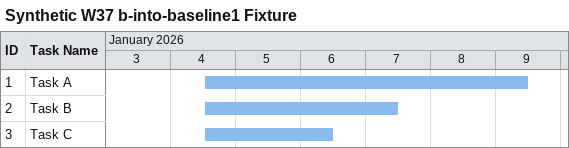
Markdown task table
Synthetic W37 b-into-baseline1 Fixture

| ID | Task | Start | Finish |
|---|---|---|---|
| 1 | Task A | 2026-01-04 | 2026-01-09 |
| 2 | Task B | 2026-01-04 | 2026-01-07 |
| 3 | Task C | 2026-01-04 | 2026-01-06 |
